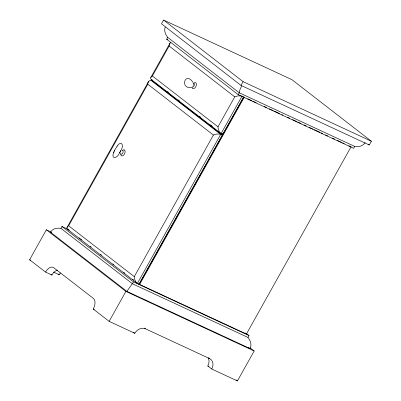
<?xml version="1.0" encoding="UTF-8"?>
<svg xmlns="http://www.w3.org/2000/svg" width="401" height="401" viewBox="0 0 401 401"><rect width="100%" height="100%" fill="white"/><g stroke="black" fill="none" stroke-linecap="round" stroke-linejoin="round"><path stroke-width="0.6" d="M193.452 84.215L193.357 85.308M243.643 96.887L222.71 134.34L221.106 133.593L151.513 79.679C149.683 78.776 150.982 76.551 152.39 75.984L169.132 46.02L169.688 43.699L170.881 42.336M151.097 80.426L220.69 134.345L137.383 283.407L67.784 229.487C65.995 228.57 67.273 226.375 68.661 225.793L147.784 84.22C147.563 81.624 150.305 78.857 152.701 81.172L222.294 135.087L138.987 284.154C135.744 283.256 134.425 279.672 134.28 276.63L213.402 135.057C216.169 133.829 219.608 133.408 222.294 135.087M120.596 150.5L120.495 150.941M113.704 152.53C110.696 159.438 117.298 158.465 119.287 153.473M113.849 152.094L114.295 150.936M113.598 152.851L113.934 151.839M165.242 27.002C163.788 30.556 165.347 34.561 167.688 37.348L239.272 92.806L354.72 146.425C358.494 147.157 363.176 146.215 365.141 142.571M121.222 149.844C124.46 144.911 120.796 140.099 117.052 146.26M114.541 150.38L117.262 145.989M114.215 151.117L114.586 150.27M120.32 151.398L119.693 152.46M250.013 348.564C252.094 344.93 250.495 340.404 247.963 337.436L132.52 283.818L60.937 228.359C57.158 227.623 52.476 228.565 50.516 232.214L126.871 291.367L250.013 348.564L248.535 347.416M241.572 86.14L239.928 89.744L239.272 92.806L238.224 94.676L353.672 148.3L354.72 146.425M57.549 270.109A8.632 4.947 -65.1 0 0 51.935 275.056L45.519 272.073L29.614 259.753L46.356 229.788L50.897 231.898M163.578 20.05L161.483 23.794L241.021 85.418L369.296 144.997L371.386 141.247L291.853 79.629L163.578 20.05L243.111 81.669L371.386 141.247M60.937 228.359L61.98 226.485L68.205 229.377M238.224 94.676L166.641 39.218L167.688 37.348M150.726 77.624L169.934 43.253M67.022 227.432L148.596 81.478M122.711 150.26A3.253 1.865 -65.1 0 1 124.31 149.949L124.345 149.939M250.219 347.928L254.169 350.985L237.422 380.95L211.768 369.035A8.632 7.012 -52.2 0 0 209.543 358.564L145.403 328.775A8.632 7.012 -52.2 0 0 134.806 333.286L109.147 321.371L125.894 291.407L46.356 229.788M241.021 85.418L243.111 81.669M243.111 96.636L242.039 96.14L221.106 133.593C218.956 132.104 218.139 129.322 218.009 126.821L234.75 96.857L237.893 95.904L241.031 95.879M61.98 226.485L133.563 281.943L126.871 291.367M221.888 134.796L222.495 133.703M348.8 145.728L351.075 146.781L246.415 334.048L139.623 284.449L139.227 284.144L243.888 96.877M139.623 284.449L244.284 97.182M247.963 337.436L249.011 335.562L246.545 333.652M119.603 152.565L119.262 152.886M191.523 87.613C179.478 89.072 185.117 70.576 193.066 82.461M241.562 95.989L242.039 96.14M166.641 39.218L167.773 39.744M247.693 98.766L251.668 100.616M252.805 101.142L256.214 102.726M264.164 106.415L266.439 107.473M269.277 108.791L273.256 110.641M274.389 111.167L279.502 113.543M281.773 114.596L282.911 115.122M287.457 117.232L289.728 118.29M292.565 119.608L296.545 121.458M297.677 121.984L301.086 123.568M303.928 124.886L306.199 125.939M309.041 127.262L313.016 129.107M314.153 129.633L319.833 132.275M320.97 132.801L322.67 133.593M325.512 134.911L327.782 135.964M332.329 138.074L334.599 139.132M337.442 140.45L341.416 142.3M342.554 142.826L344.258 143.618M151.513 79.679L152.58 80.175M67.784 229.487L69.388 230.234M50.516 232.214L51.649 232.74M138.586 283.843L139.227 284.144M133.563 281.943L249.011 335.562M125.894 291.407L254.169 350.985M29.614 259.753L30.727 260.269M53.584 272.119L59.243 274.745A8.632 7.012 -52.2 0 1 60.546 272.911M45.519 272.073A8.632 4.947 -65.1 0 1 53.684 267.667L93.453 298.474A8.632 4.947 -65.1 0 1 93.243 309.046L94.31 309.542M208.209 357.978A8.632 7.012 -52.2 0 1 207.793 365.953L208.926 366.479M124.31 149.949L124.516 150.074A3.253 1.865 -65.1 0 1 123.719 155.047A3.253 1.865 -65.1 0 1 120.766 154.069M368.308 144.23L369.296 144.997M169.132 46.02L234.75 96.857M152.39 75.984L218.009 126.821M167.433 91.508L168.42 92.275M178.29 99.924L179.277 100.686M199.513 116.365L200.5 117.132M210.375 124.781L212.345 126.31M221.232 133.192L222.71 134.34M147.784 84.22L213.402 135.057M244.931 332.9L246.415 334.048M68.661 225.793L134.28 276.63M79.192 237.828L80.18 238.595M80.741 239.031L81.729 239.793M90.08 246.264L91.072 247.031M100.476 254.319L101.473 255.091M112.846 263.903L113.839 264.67M123.739 272.339L124.726 273.106M132.566 279.181L133.553 279.948M208.655 357.882L209.543 358.564M235.978 379.827L237.422 380.95M207.793 365.953L211.768 369.035M144.52 328.093L145.403 328.775M58.361 274.063L59.243 274.745M133.478 332.259L134.806 333.286M50.977 274.314L51.935 275.056M93.243 309.046L109.147 321.371M194.249 82.832A3.253 1.865 -65.1 0 1 196.169 83.348A3.253 1.865 -65.1 0 1 195.883 86.431L195.688 86.806A3.253 1.865 -65.1 0 1 193.442 88.691A3.253 1.865 -65.1 0 1 192.029 87.177M193.683 83.233A3.253 1.865 -65.1 0 1 193.964 83.007M193.142 83.458A1.945 1.113 -65.1 0 1 194.295 85.137A1.945 1.113 -65.1 0 1 192.164 86.832M120.716 150.56A1.945 1.113 -65.1 0 1 119.217 153.022M121.719 150.816A1.945 1.113 -65.1 0 1 123.147 151.478A1.945 1.113 -65.1 0 1 121.989 153.969A1.945 1.113 -65.1 0 1 120.561 153.307"/></g></svg>
